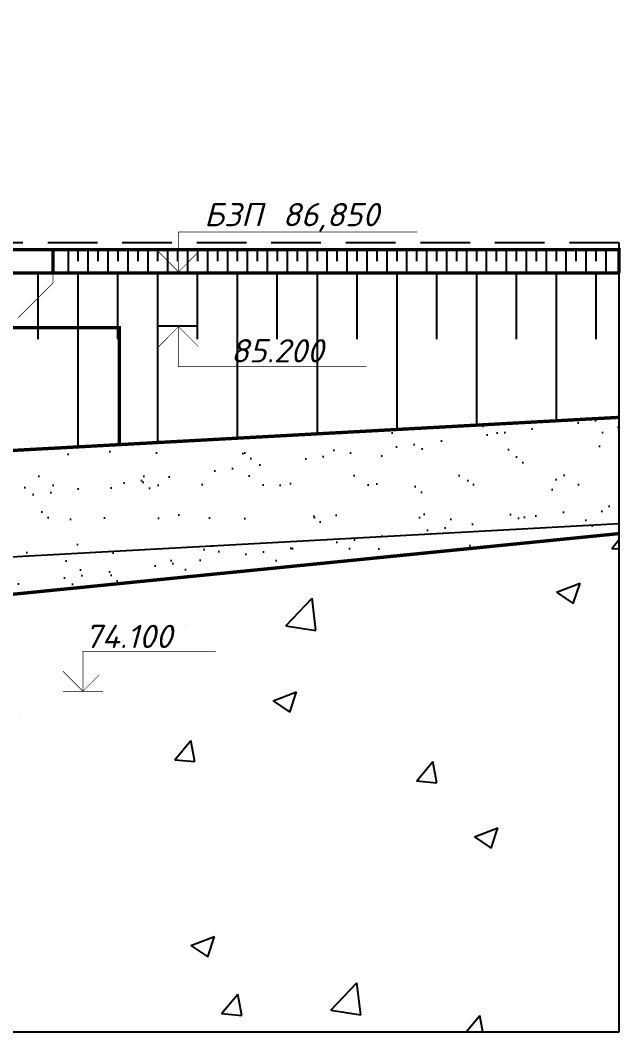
# Model space of a CAD drawing. Extents: x 107 to 891, y -110 to 307.
# Drawn here: x 617.3 to 707.8, y -88.8 to 63.5 of the extents above; entities that cross this region are included whole.
import ezdxf

# ---------------------------------------------------------------- set-up
doc = ezdxf.new("R2010")
doc.units = 0
doc.header["$LTSCALE"] = 1.178451
doc.linetypes.add('HIDDEN', pattern=[9.525, 6.35, -3.175])
doc.linetypes.add('HIDDEN2', pattern=[4.7625, 3.175, -1.5875])
doc.layers.get('0').update_dxf_attribs({"linetype": 'CONTINUOUS'})
doc.layers.get('DEFPOINTS').update_dxf_attribs({"linetype": 'CONTINUOUS'})
doc.layers.add('2', color=7, linetype='CONTINUOUS')
doc.layers.get('0').off()
doc.styles.add('RAZMER', font='txt.shx', dxfattribs={"oblique": 15, "height": 2.5})
doc.styles.get("Standard").update_dxf_attribs({"font": 'txt.shx', "oblique": 15})
doc.linetypes.add('ZIGZAG', pattern='A,0.75,-0.2,[131,ltypeshp.shx,S=0.2,R=180,X=0.2,Y=0],-0.2', length=1.15)
doc.dimstyles.new('ISO-25_WS', dxfattribs={"dimscale": 1.178451, "dimtxt": 2.5, "dimasz": 2.5, "dimexe": 1.25, "dimexo": 0.625, "dimtad": 1, "dimdec": 4, "dimdsep": 46, "dimtxsty": 'Standard', "dimcen": 2.5, "dimadec": 0, "dimazin": 0, "dimtfac": 1, "dimtdec": 4, "dimtmove": 0, "dimatfit": 3, "dimfxl": 1, "dimtolj": 1, "dimtzin": 0, "dimarcsym": 0})

# ---------------------------------------------------------------- blocks, each defined once
blk = doc.blocks.new('_OBLIQUE')
at = {"color": 0, "linetype": 'ByBlock'}
blk.add_line((-0.5, -0.5), (0.5, 0.5), dxfattribs=at)
blk = doc.blocks.new('*D21')
at = {"color": 0, "linetype": 'ByBlock'}
for p, q in [((606.25, 29.6), (606.25, 47.62)), ((622.25, 29.6), (622.25, 47.62)), ((606.25, 46.38), (622.25, 46.38))]:
    blk.add_line(p, q, dxfattribs=at)
at = {"layer": 'DEFPOINTS', "color": 0, "linetype": 'ByBlock'}
for p in [(622.25, 46.38), (606.25, 28.98), (622.25, 28.98)]:
    blk.add_point(p, dxfattribs=at)
at = {"color": 0, "linetype": 'ByBlock', "xscale": 2.5, "yscale": 2.5, "zscale": 2.5, "rotation": 180}
blk.add_blockref('_OBLIQUE', (606.25, 46.38), dxfattribs=at)
at = {"color": 0, "linetype": 'ByBlock', "xscale": 2.5, "yscale": 2.5, "zscale": 2.5}
blk.add_blockref('_OBLIQUE', (622.25, 46.38), dxfattribs=at)
at = {"color": 0, "linetype": 'ByBlock', "insert": (614.25, 48.25), "char_height": 2.5, "attachment_point": 5, "style": 'RAZMER'}
blk.add_mtext('\\A1;320', dxfattribs=at)
blk = doc.blocks.new('*D22')
at = {"color": 0, "linetype": 'ByBlock'}
for p, q in [((183.5, 30.23), (183.5, 61.25)), ((622.25, 30.23), (622.25, 61.25)), ((183.5, 60), (622.25, 60))]:
    blk.add_line(p, q, dxfattribs=at)
at = {"layer": 'DEFPOINTS', "color": 0, "linetype": 'ByBlock'}
for p in [(622.25, 60), (183.5, 29.6), (622.25, 29.6)]:
    blk.add_point(p, dxfattribs=at)
at = {"color": 0, "linetype": 'ByBlock', "xscale": 2.5, "yscale": 2.5, "zscale": 2.5, "rotation": 180}
blk.add_blockref('_OBLIQUE', (183.5, 60), dxfattribs=at)
at = {"color": 0, "linetype": 'ByBlock', "xscale": 2.5, "yscale": 2.5, "zscale": 2.5}
blk.add_blockref('_OBLIQUE', (622.25, 60), dxfattribs=at)
at = {"color": 0, "linetype": 'ByBlock', "insert": (402.88, 61.88), "char_height": 2.5, "attachment_point": 5, "style": 'RAZMER'}
blk.add_mtext('\\A1;8775', dxfattribs=at)
blk = doc.blocks.new('*D70')
at = {"color": 0, "linetype": 'ByBlock'}
for p, q in [((622.25, 25.91), (622.25, 47.65)), ((632.25, 17.85), (632.25, 47.65)), ((632.25, 46.4), (622.25, 46.4))]:
    blk.add_line(p, q, dxfattribs=at)
at = {"layer": 'DEFPOINTS', "color": 0, "linetype": 'ByBlock'}
for p in [(622.25, 46.4), (622.25, 25.28), (632.25, 17.23)]:
    blk.add_point(p, dxfattribs=at)
at = {"color": 0, "linetype": 'ByBlock', "xscale": 2.5, "yscale": 2.5, "zscale": 2.5, "rotation": 180}
blk.add_blockref('_OBLIQUE', (622.25, 46.4), dxfattribs=at)
at = {"color": 0, "linetype": 'ByBlock', "xscale": 2.5, "yscale": 2.5, "zscale": 2.5}
blk.add_blockref('_OBLIQUE', (632.25, 46.4), dxfattribs=at)
at = {"color": 0, "linetype": 'ByBlock', "insert": (627.25, 48.27), "char_height": 2.5, "attachment_point": 5, "style": 'RAZMER'}
blk.add_mtext('\\A1;200', dxfattribs=at)

msp = doc.modelspace()

# ---------------------------------------------------------------- hatches: boundary and pattern name
at = {"layer": '2'}
h = msp.add_hatch(dxfattribs=at)
h.set_pattern_fill('AR-SAND', color=256, scale=0.2, style=0)
h.set_pattern_definition([(37.5, (0, 121), (-0.32001, 9.788265), [0, -7.7216, 0, -8.636, 0, -8.255]), (7.5, (0, 121), (8.99047, 14.3365), [0, -4.1656, 0, -6.9596, 0, -2.667]), (327.5, (-6.248, 121), (15.81985, 0.02874), [0, -2.54, 0, -9.144, 0, -11.938]), (317.5, (-6.248, 121), (15.27113, 4.45859), [0, -1.27, 0, -5.9944, 0, -6.858])])
h.paths.add_polyline_path([(707.5, 1.7276676), (707.5, 3.7276676), (612.65, -1.4459687), (612.65, -4.480696)])
h.paths.add_polyline_path([(707.5, -12.2723324), (707.5, 1.7276676), (612.65, -4.480696), (612.65, -17.4459687)])
h.paths.add_polyline_path([(707.5, -13.7723324), (707.5, -12.2723324), (612.65, -17.4459687), (612.65, -23.2573324)])
h.paths.add_polyline_path([(581.0285979, -19.1707725), (578.348026, -26.6875298), (604.65, -24.0573324), (604.65, -17.8823324)])
h.paths.add_polyline_path([(585.6367254, -6.2488376), (581.0285979, -19.1707725), (604.65, -17.8823324), (604.65, -5.0043324)])
h.paths.add_polyline_path([(604.65, -5.0043324), (604.65, -1.8823324), (586.8475917, -2.8533728), (585.6367254, -6.2488376)])
h.paths.add_polyline_path([(585.6367254, -6.2488376), (586.8475917, -2.8533728), (571.5, -3.6905142), (571.5, -7.1741505)])
h.paths.add_polyline_path([(582.2362767, -15.6775694), (600.5177952, -15.6775694), (600.5177952, -10.4275694), (582.2362767, -10.4275694)], flags=25)

# ---------------------------------------------------------------- linework, layer by layer
for p, q in [((706.3991108, -15.9912631), (707.5, -14.6792744)), ((706.3966587, -15.9910176), (707.5, -16.0875475)), ((698.0617673, -22.5782696), (701.6187087, -21.2128877)), ((700.5871311, -24.2816943), (701.6171678, -21.2118949)), ((698.0604048, -22.5776402), (700.5873113, -24.2820601)), ((657.3246795, -27.6352775), (661.2814151, -23.5115088)), ((661.8427476, -28.3357077), (661.2815001, -23.511244)), ((642.0261303, -27.3995712), (642.0261303, -27.3995712)), ((657.3246858, -27.6362407), (661.8426705, -28.3369536)), ((646.0664763, -31.5410931), (646.0664763, -31.5410931)), ((655.3784702, -38.9628522), (658.9354116, -37.5974703)), ((657.9038329, -40.6662658), (658.9338697, -37.5964664)), ((655.3771208, -38.9621938), (657.9040274, -40.6666137)), ((617.3076036, -40.6728475), (617.3076036, -40.6728475)), ((640.5739274, -47.826998), (643.0229482, -44.9083686)), ((643.6062525, -48.0967998), (643.0188969, -44.9125169)), ((640.5715893, -47.8267293), (643.6079907, -48.09238)), ((677.0108612, -51.0148151), (679.459882, -48.0961858)), ((680.0430202, -51.2848567), (679.4556646, -48.1005738)), ((677.0084066, -51.0145378), (680.044808, -51.2801885)), ((685.7014461, -59.4159559), (689.2583876, -58.050574)), ((688.2266901, -61.119287), (689.2567269, -58.0494876)), ((685.6999991, -59.4152334), (688.2269056, -61.1196534)), ((643.018149, -75.8005386), (646.5750905, -74.4351567)), ((645.543392, -77.5038585), (646.5734287, -74.4340591)), ((643.0167152, -75.799787), (645.5436217, -77.504207)), ((664.0596609, -85.528968), (668.0163964, -81.4051993)), ((668.5777172, -86.2292725), (668.0164697, -81.4048088)), ((647.6226117, -86.038367), (650.0716325, -83.1197377)), ((650.6545199, -86.3081942), (650.0671642, -83.1239113)), ((647.6201545, -86.0380579), (650.6565559, -86.3037086)), ((664.0595806, -85.5298194), (668.5775652, -86.2305323)), ((684.4403724, -88.7723324), (686.5085663, -86.3075548)), ((686.9577574, -88.7723324), (686.5039319, -86.3119682)), ((107.5, -88.7723324), (707.5, -88.7723324)), ((634.6112392, -88.7610838), (634.6112392, -88.7610838))]:
    msp.add_line(p, q, dxfattribs=at)
for points, const_width in [([(641.123065, 25.6405735), (641.123065, 31.6405735), (677.123065, 31.6405735)], 0.1), ([(600.25, 18.7276676), (600.25, 19.7276676), (606.25, 19.7276676), (606.25, 28.9776676), (622.25, 28.9776676), (622.25, 25.6004826)], 0.5), ([(641.123065, 25.6405735), (638.123065, 28.6405735)], 0.1), ([(641.1660844, 25.6405735), (644.1660844, 28.6405735)], 0.1), ([(620, 25.48), (620, 15.48)], 0.3), ([(632, 25.48), (632, 15.48)], 0.3), ([(644, 25.48), (644, 15.48)], 0.3), ([(656, 25.48), (656, 15.48)], 0.3), ([(668, 25.48), (668, 15.48)], 0.3), ([(680, 25.48), (680, 15.48)], 0.3), ([(692, 25.48), (692, 15.48)], 0.3), ([(704, 25.48), (704, 15.48)], 0.3), ([(602.5, 17.2276676), (632.25, 17.2276676), (632.25, -0.2950596)], 0.5), ([(641.123065, 17.3594265), (638.123065, 14.3594265)], 0.1), ([(641.123065, 17.3594265), (641.123065, 11.3594265), (669.5, 11.3594265)], 0.1), ([(641.1660844, 17.3594265), (644.1660844, 14.3594265)], 0.1), ([(571.5, -3.6905142), (707.5, 3.7276676)], 0.5), ([(482.5, -36.2723324), (707.5, -13.7723324)], 0.5), ([(626.75, -37.5), (626.75, -31.5), (646.75, -31.5)], 0.1), ([(626.75, -37.5), (623.75, -34.5)], 0.1), ([(626.75, -37.5), (629.25, -35)], 0.1), ([(623.75, -37.5), (629.75, -37.5)], 0.1)]:
    msp.add_lwpolyline(points, dxfattribs=dict(at, const_width=const_width))
at = {"layer": '2', "linetype": 'HIDDEN'}
msp.add_lwpolyline([(707.5, 30), (107.5, 30)], dxfattribs=at)
at = {"layer": '2'}
for points in [[(622.25, 28.9776676, 0.5, 0.5, 0), (707.5, 28.9776676, 0.5, 0.5, 0), (707.5, 25.4776676, 0, 0, 0)], [(571.5, -3.3556657, 0.5, 0.5, 0), (614.75, 25.4776676, 0.5, 0.5, 0), (707.5, 25.4776676, 0, 0, 0)]]:
    msp.add_lwpolyline(points, format="xyseb", dxfattribs=at)
for points in [[(707.5, -88.7723324), (707.5, 30)], [(624.5, 28.7276676), (624.5, 25.2276676)], [(626, 28.7276676), (626, 27.2276676)], [(627.5, 28.7276676), (627.5, 25.2276676)], [(629, 28.7276676), (629, 27.2276676)], [(630.5, 28.7276676), (630.5, 25.2276676)], [(632, 28.7276676), (632, 27.2276676)], [(633.5, 28.7276676), (633.5, 25.2276676)], [(635, 28.7276676), (635, 27.2276676)], [(636.5, 28.7276676), (636.5, 25.2276676)], [(638, 28.7276676), (638, 27.2276676)], [(639.5, 28.7276676), (639.5, 25.2276676)], [(641, 28.7276676), (641, 27.2276676)], [(642.5, 28.7276676), (642.5, 25.2276676)], [(644, 28.7276676), (644, 27.2276676)], [(645.5, 28.7276676), (645.5, 25.2276676)], [(647, 28.7276676), (647, 27.2276676)], [(648.5, 28.7276676), (648.5, 25.2276676)], [(650, 28.7276676), (650, 27.2276676)], [(651.5, 28.7276676), (651.5, 25.2276676)], [(653, 28.7276676), (653, 27.2276676)], [(654.5, 28.7276676), (654.5, 25.2276676)], [(656, 28.7276676), (656, 27.2276676)], [(657.5, 28.7276676), (657.5, 25.2276676)], [(659, 28.7276676), (659, 27.2276676)], [(660.5, 28.7276676), (660.5, 25.2276676)], [(662, 28.7276676), (662, 27.2276676)], [(663.5, 28.7276676), (663.5, 25.2276676)], [(665, 28.7276676), (665, 27.2276676)], [(666.5, 28.7276676), (666.5, 25.2276676)], [(668, 28.7276676), (668, 27.2276676)], [(669.5, 28.7276676), (669.5, 25.2276676)], [(671, 28.7276676), (671, 27.2276676)], [(672.5, 28.7276676), (672.5, 25.2276676)], [(674, 28.7276676), (674, 27.2276676)], [(675.5, 28.7276676), (675.5, 25.2276676)], [(677, 28.7276676), (677, 27.2276676)], [(678.5, 28.7276676), (678.5, 25.2276676)], [(680, 28.7276676), (680, 27.2276676)], [(681.5, 28.7276676), (681.5, 25.2276676)], [(683, 28.7276676), (683, 27.2276676)], [(684.5, 28.7276676), (684.5, 25.2276676)], [(686, 28.7276676), (686, 27.2276676)], [(687.5, 28.7276676), (687.5, 25.2276676)], [(689, 28.7276676), (689, 27.2276676)], [(690.5, 28.7276676), (690.5, 25.2276676)], [(692, 28.7276676), (692, 27.2276676)], [(693.5, 28.7276676), (693.5, 25.2276676)], [(695, 28.7276676), (695, 27.2276676)], [(696.5, 28.7276676), (696.5, 25.2276676)], [(698, 28.7276676), (698, 27.2276676)], [(699.5, 28.7276676), (699.5, 25.2276676)], [(701, 28.7276676), (701, 27.2276676)], [(702.5, 28.7276676), (702.5, 25.2276676)], [(704, 28.7276676), (704, 27.2276676)], [(705.5, 28.7276676), (705.5, 25.2276676)], [(626, 25.48), (626, -0.7154545)], [(638, 25.48), (638, -0.0609091)], [(650, 25.48), (650, 0.5936364)], [(662, 25.48), (662, 1.2481818)], [(674, 25.48), (674, 1.9027273)], [(686, 25.48), (686, 2.5572727)], [(698, 25.48), (698, 3.2118182)], [(638, 17.5), (644, 17.5)]]:
    msp.add_lwpolyline(points, dxfattribs=at)
at = {"layer": '2', "linetype": 'HIDDEN2', "const_width": 0.1}
msp.add_lwpolyline([(622.25, 25.284871), (622.25, 23.9776676), (617, 18.7276676)], dxfattribs=at)
at = {"layer": '2', "linetype": 'ZIGZAG', "ltscale": 5}
msp.add_lwpolyline([(570, -19.7723324), (707.5, -12.2723324)], dxfattribs=at)

# ---------------------------------------------------------------- texts
at = {"layer": '2', "oblique": 15}
for s, p in [('БЗП 86,850', (645, 32.5)), ('85.200', (649, 12)), ('74.100', (627, -31))]:
    msp.add_text(s, height=3.5, dxfattribs=at).set_placement(p)

# ---------------------------------------------------------------- dimensions: what is measured, and where the dimension line sits
at = {"layer": '2'}
for base, p1, p2, override, picture, middle in [((622.25, 60), (183.5, 29.6026676), (622.25, 29.6026676), {"dimscale": 1, "dimtxt": 2, "dimlfac": 20, "dimtxsty": 'RAZMER', "dimblk1": 'OBLIQUE', "dimblk2": 'OBLIQUE', "dimsah": 1}, '*D22', (402.875, 61.875)), ((622.25, 46.3952784), (632.25, 17.2276676), (622.25, 25.284871), {"dimscale": 1, "dimtxt": 2, "dimdec": 0, "dimlfac": 20, "dimtxsty": 'RAZMER', "dimblk1": 'OBLIQUE', "dimblk2": 'OBLIQUE', "dimsah": 1}, '*D70', (627.25, 48.2702784))]:
    dim = msp.add_linear_dim(base=base, p1=p1, p2=p2, dimstyle='ISO-25_WS', override=override, dxfattribs=at)
    dim.commit()
    dim.dimension.update_dxf_attribs({"geometry": picture, "text_midpoint": middle})
dim = msp.add_linear_dim(base=(622.25, 46.375), p1=(606.25, 28.9776676), p2=(622.25, 28.9776676), dimstyle='ISO-25_WS', override={"dimscale": 1, "dimtxt": 2, "dimlfac": 20, "dimtxsty": 'RAZMER', "dimblk1": 'OBLIQUE', "dimblk2": 'OBLIQUE', "dimsah": 1}, dxfattribs=at)
dim.commit()
dim.dimension.update_dxf_attribs({"geometry": '*D21', "text_midpoint": (614.25, 46.375), "dimtype": 160})

doc.saveas('drawing.dxf')
